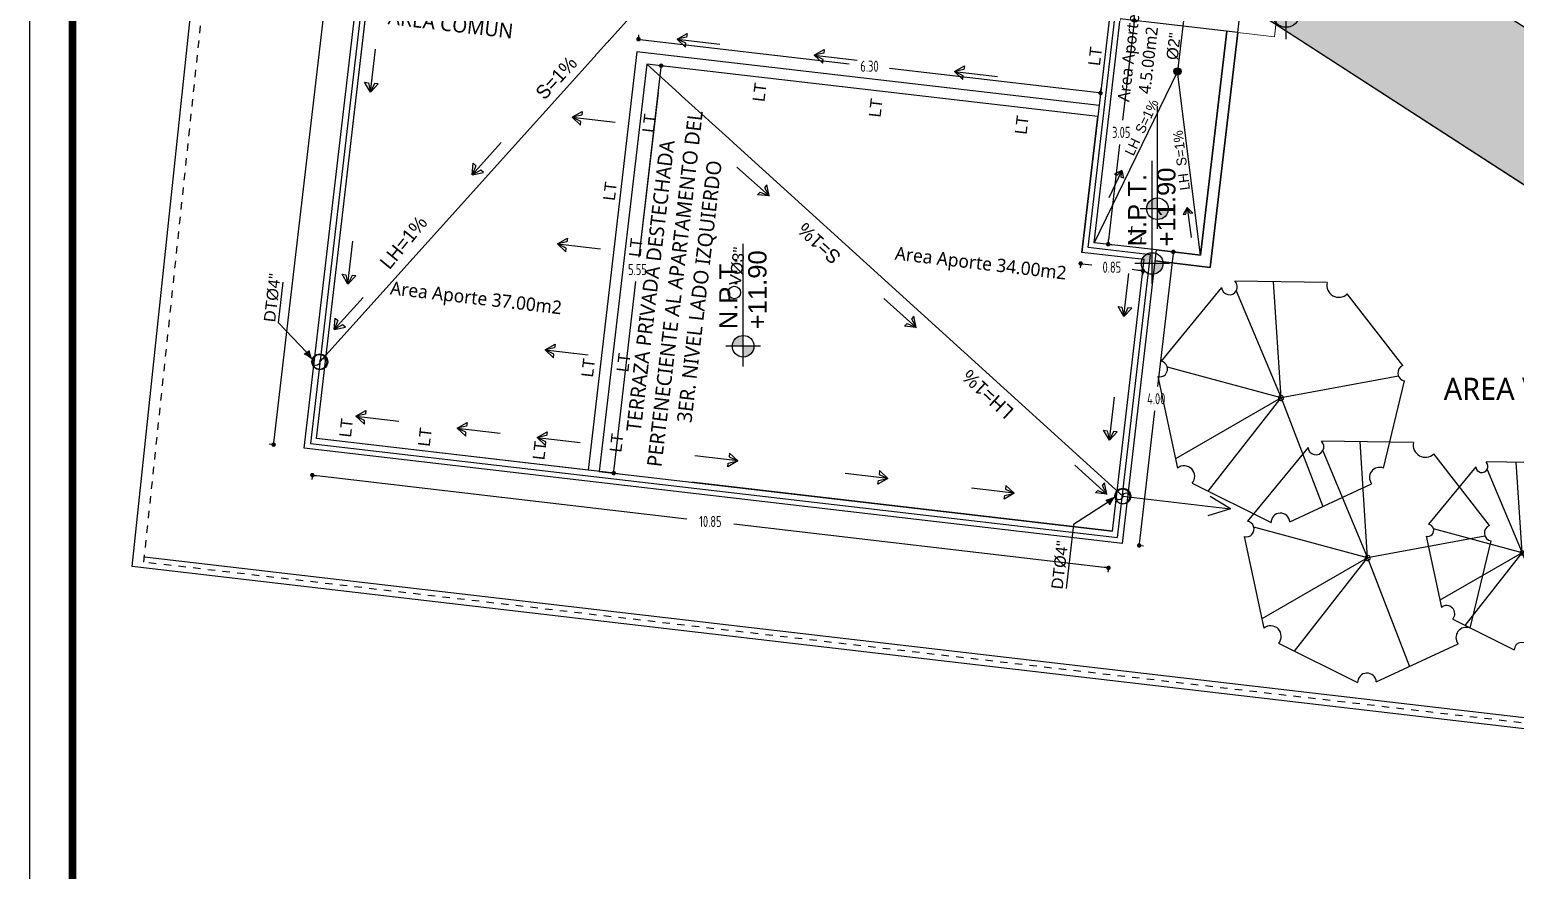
# Model space of a CAD drawing. Header units: feet. Extents: x 1019 to 2236, y -546 to 122.
# Drawn here: x 1054.27 to 1074.38, y -243.1 to -231.73 of the extents above; entities that cross this region are included whole.
import ezdxf

# ---------------------------------------------------------------- set-up
doc = ezdxf.new("R2010")
doc.units = ezdxf.units.FT
doc.header["$LTSCALE"] = 0.05
doc.header["$MEASUREMENT"] = 0
doc.linetypes.add('DASHDOT', pattern=[25.4, 12.7, -6.35, 0, -6.35])
for name, color, linetype, lineweight in [('A-GENM', 8, 'Continuous', 9), ('A-WALL', 7, 'Continuous', 25), ('arq-pisos', 251, 'Continuous', 5), ('MB', 8, 'Continuous', 20), ('None', 7, 'Continuous', 5)]:
    doc.layers.add(name, color=color, linetype=linetype, lineweight=lineweight)
for name, color, linetype in [('AGUASNEGRAS', 4, 'Continuous'), ('ANNDTTEXT', 2, 'Continuous'), ('DIM', 10, 'Continuous'), ('MARCO', 1, 'Continuous'), ('MVERDE', 3, 'Continuous'), ('PERT-VENT', 8, 'Continuous'), ('PISO', 8, 'Continuous'), ('SOLAR', 2, 'DASHDOT'), ('TEXTO', 2, 'Continuous'), ('TEXXT', 2, 'Continuous'), ('TXT', 2, 'Continuous')]:
    doc.layers.add(name, color=color, linetype=linetype)
doc.layers.add('PLANTS', color=7, linetype='Continuous', true_color=0x005716)
doc.styles.add('ads', font='trebuc.ttf', dxfattribs={"height": 0.14})
doc.styles.add('DAMIAN', font='arial.ttf', dxfattribs={"height": 0.12})
doc.styles.add('DIM', font='DIM.shx', dxfattribs={"width": 0.8, "height": 0.15})
doc.styles.add('ROMAND', font='arial.ttf')
doc.styles.get("Standard").update_dxf_attribs({"font": 'arial.ttf'})
doc.dimstyles.new('DIM', dxfattribs={"dimtxt": 0.15, "dimasz": 0.06, "dimexe": 0.06, "dimexo": 0.4, "dimgap": 0.09, "dimtad": 0, "dimtih": 1, "dimtoh": 1, "dimzin": 0, "dimdsep": 46, "dimtxsty": 'DIM', "dimblk": 'DOT', "dimcen": 0.06, "dimdle": 0.05, "dimclrd": 1, "dimclre": 1, "dimclrt": 7, "dimaunit": 1, "dimadec": 3, "dimazin": 0, "dimtfac": 1, "dimtofl": 0, "dimtmove": 1, "dimatfit": 1, "dimldrblk": 'CLOSEDBLANK', "dimfxl": 0.06, "dimtolj": 1, "dimtzin": 0, "dimarcsym": 0})

# ---------------------------------------------------------------- blocks, each defined once
blk = doc.blocks.new('ARBOL4')
at = {"layer": 'PLANTS'}
for p, q in [((-0.215225, 0.439234), (-0.445698, 0.173788)), ((-0.172006, 0.430212), (0, 0)), ((0.18998, 0.442934), (-0.157772, 0.457476)), ((0.465439, 0.126688), (0.258534, 0.409628)), ((0, 0), (0.381619, 0.241316)), ((-0.474293, 0.087687), (-0.409359, -0.263952)), ((0.392021, -0.274733), (0.48214, 0.055782)), ((0, 0), (-0.436626, -0.116299)), ((-0.37373, -0.251589), (0, 0)), ((0, 0), (-0.030926, -0.456175)), ((0.410256, -0.207857), (0, 0)), ((0, 0), (0.311329, -0.356352)), ((-0.375843, -0.309965), (-0.049034, -0.484529)), ((0.011921, -0.485418), (0.345337, -0.341692))]:
    blk.add_line(p, q, dxfattribs=at)
for centre, radius, start, end in [((-0.189074, 0.45647), 0.031319, 213.386078, 1.840691), ((0.228399, 0.434803), 0.03927, 168.050674, 320.127319), ((-0.47347, 0.135212), 0.047533, 269.007996, 54.248581), ((0.474388, 0.091377), 0.036427, 104.220505, 282.287354), ((0, 0), 0.01, 0, 180), ((0, 0), 0.01, 180, 0), ((-0.383672, -0.280455), 0.030531, 284.858551, 147.280869), ((0.371318, -0.310052), 0.04094, 59.622765, 230.608597), ((-0.018543, -0.484042), 0.030495, 357.413361, 180.915833)]:
    blk.add_arc(centre, radius, start, end, dxfattribs=at)
blk = doc.blocks.new('A$C7FF54E45')
at = {"layer": 'SOLAR', "linetype": 'Continuous', "ltscale": 0.15}
blk.add_lwpolyline([(66.124, 33.191), (34.853, 30.693), (7.642, 28.496), (3.32, 28.119), (3.338, 28.271), (7.63, 28.645), (34.841, 30.843), (66.26, 33.352), (68.078, 13.246), (60.53, 11.749), (47.102, 9.086), (34.373, 6.546), (24.073, 4.557), (22.007, 4.131), (9.481, 1.696), (-0.018, -0.156), (0, 0)], dxfattribs=at)
at = {"layer": 'SOLAR', "ltscale": 0.03}
blk.add_lwpolyline([(3.342, 28.196), (7.636, 28.57), (34.847, 30.768), (66.118, 33.265), (67.917, 13.367), (60.501, 11.896), (47.073, 9.233), (34.344, 6.693), (24.044, 4.704), (21.978, 4.278), (9.452, 1.843), (0, 0), (3.328, 28.184)], dxfattribs=at)
blk = doc.blocks.new('A$C04841795')
at = {"ltscale": 45}
h = blk.add_hatch(color=256, dxfattribs=at)
h.dxf.hatch_style = 1
h.paths.add_polyline_path([(0.179, 0.249), (0.179, 0.154), (0.274, 0.154, 0.414214)])
h.paths.add_polyline_path([(0.179, 0.154), (0.083, 0.154, 0.414214), (0.179, 0.058)])
at = {"layer": 'TXT', "ltscale": 45}
for p, q in [((0.179, 0), (0.179, 0.308)), ((0, 0.154), (1.087, 0.154))]:
    blk.add_line(p, q, dxfattribs=at)
blk.add_circle((0.179, 0.154), 0.0956, dxfattribs=at)
blk = doc.blocks.new('A$C206B62E9')
at = {"color": 2}
blk.add_circle((0.125, 0.125), 0.125, dxfattribs=at)
for centre, start, end in [((0.063, 0.129), 356.4536, 176.4536), ((0.187, 0.121), 176.4536, 356.4536)]:
    blk.add_arc(centre, 0.0625, start, end, dxfattribs=at)
blk = doc.blocks.new('DOT')
at = {"color": 0, "linetype": 'ByBlock'}
blk.add_line((-0.5, 0), (-1, 0), dxfattribs=at)
at = {"color": 0, "linetype": 'ByBlock', "const_width": 0.5}
blk.add_lwpolyline([(-0.25, 0, 1), (0.25, 0, 1)], format="xyb", close=True, dxfattribs=at)
blk = doc.blocks.new('*D145')
at = {"layer": 'Defpoints', "color": 0, "ltscale": 3, "transparency": 16777216}
for p in [(1059.892, -221.053), (1057.574, -237.344), (1057.989, -237.392)]:
    blk.add_point(p, dxfattribs=at)
at = {"layer": 'DIM', "color": 1, "lineweight": -2, "ltscale": 3, "transparency": 16777216}
for p, q in [((1059.495, -221.006), (1059.417, -220.997)), ((1059.47, -221.064), (1058.545, -229.009)), ((1057.581, -237.284), (1058.506, -229.339)), ((1057.592, -237.346), (1057.515, -237.337))]:
    blk.add_line(p, q, dxfattribs=at)
at = {"layer": 'DIM', "color": 1, "lineweight": -2, "ltscale": 3, "transparency": 16777216, "xscale": 0.06, "yscale": 0.06, "zscale": 0.06}
for p, rotation in [((1059.477, -221.004), 83.35701266036888), ((1057.574, -237.344), 263.3570126603689)]:
    blk.add_blockref('DOT', p, dxfattribs=dict(at, rotation=rotation))
at = {"layer": 'DIM', "color": 7, "ltscale": 3, "transparency": 16777216, "insert": (1058.526, -229.174), "char_height": 0.15, "attachment_point": 5, "style": 'DIM'}
blk.add_mtext('\\A1;16.45', dxfattribs=at)
blk = doc.blocks.new('_ClosedBlank')
at = {"layer": 'DIM', "color": 0, "lineweight": -2}
for p, q in [((-1, 0.17), (0, 0)), ((-1, 0.17), (-1, -0.17)), ((0, 0), (-1, -0.17))]:
    blk.add_line(p, q, dxfattribs=at)
blk = doc.blocks.new('_DOT')
at = {"color": 0, "linetype": 'ByBlock'}
blk.add_line((-0.5, 0), (-1, 0), dxfattribs=at)
at = {"color": 0, "linetype": 'ByBlock', "const_width": 0.5}
blk.add_lwpolyline([(-0.25, 0, 1), (0.25, 0, 1)], format="xyb", close=True, dxfattribs=at)
blk = doc.blocks.new('*D146')
at = {"layer": 'Defpoints', "color": 0, "ltscale": 3, "transparency": 16777216}
for p in [(1058.138, -237.409), (1068.915, -238.665), (1068.875, -239.011)]:
    blk.add_point(p, dxfattribs=at)
at = {"layer": 'DIM', "color": 1, "lineweight": -2, "ltscale": 3, "transparency": 16777216}
for p, q in [((1058.098, -237.756), (1058.091, -237.815)), ((1058.157, -237.763), (1063.168, -238.346)), ((1068.815, -239.004), (1063.805, -238.42)), ((1068.875, -239.011), (1068.868, -239.07))]:
    blk.add_line(p, q, dxfattribs=at)
at = {"layer": 'DIM', "color": 1, "lineweight": -2, "ltscale": 3, "transparency": 16777216, "xscale": 0.06, "yscale": 0.06, "zscale": 0.06}
for p, rotation in [((1058.098, -237.756), 173.3570126603687), ((1068.875, -239.011), 353.3570126603687)]:
    blk.add_blockref('DOT', p, dxfattribs=dict(at, rotation=rotation))
at = {"layer": 'DIM', "color": 7, "ltscale": 3, "transparency": 16777216, "insert": (1063.486, -238.383), "char_height": 0.15, "attachment_point": 5, "style": 'DIM'}
blk.add_mtext('\\A1;10.85', dxfattribs=at)
blk = doc.blocks.new('*D147')
at = {"layer": 'Defpoints', "color": 0, "ltscale": 3, "transparency": 16777216}
for p in [(1069.527, -234.709), (1069.064, -238.682), (1069.291, -238.708)]:
    blk.add_point(p, dxfattribs=at)
at = {"layer": 'DIM', "color": 1, "lineweight": -2, "ltscale": 3, "transparency": 16777216}
for p, q in [((1069.746, -234.795), (1069.541, -236.557)), ((1069.753, -234.735), (1069.813, -234.742)), ((1069.298, -238.649), (1069.503, -236.887)), ((1069.291, -238.708), (1069.35, -238.715))]:
    blk.add_line(p, q, dxfattribs=at)
at = {"layer": 'DIM', "color": 1, "lineweight": -2, "ltscale": 3, "transparency": 16777216, "xscale": 0.06, "yscale": 0.06, "zscale": 0.06}
for p, rotation in [((1069.753, -234.735), 83.35701266037222), ((1069.291, -238.708), 263.3570126603722)]:
    blk.add_blockref('DOT', p, dxfattribs=dict(at, rotation=rotation))
at = {"layer": 'DIM', "color": 7, "ltscale": 3, "transparency": 16777216, "insert": (1069.522, -236.722), "char_height": 0.15, "attachment_point": 5, "style": 'DIM'}
blk.add_mtext('\\A1;4.00', dxfattribs=at)
blk = doc.blocks.new('*D148')
at = {"layer": 'Defpoints', "color": 0, "ltscale": 3, "transparency": 16777216}
for p in [(1069.035, -231.581), (1068.682, -234.611), (1068.871, -234.632)]:
    blk.add_point(p, dxfattribs=at)
at = {"layer": 'DIM', "color": 1, "lineweight": -2, "ltscale": 3, "transparency": 16777216}
for p, q in [((1069.217, -231.663), (1069.067, -232.953)), ((1069.224, -231.603), (1069.284, -231.61)), ((1068.878, -234.573), (1069.028, -233.283)), ((1068.871, -234.632), (1068.931, -234.639))]:
    blk.add_line(p, q, dxfattribs=at)
at = {"layer": 'DIM', "color": 1, "lineweight": -2, "ltscale": 3, "transparency": 16777216, "xscale": 0.06, "yscale": 0.06, "zscale": 0.06}
for p, rotation in [((1069.224, -231.603), 83.35701266037208), ((1068.871, -234.632), 263.3570126603721)]:
    blk.add_blockref('DOT', p, dxfattribs=dict(at, rotation=rotation))
at = {"layer": 'DIM', "color": 7, "ltscale": 3, "transparency": 16777216, "insert": (1069.048, -233.118), "char_height": 0.15, "attachment_point": 5, "style": 'DIM'}
blk.add_mtext('\\A1;3.05', dxfattribs=at)
blk = doc.blocks.new('*D149')
at = {"layer": 'Defpoints', "color": 0, "ltscale": 3, "transparency": 16777216}
for p in [(1068.516, -234.742), (1069.36, -234.84), (1068.499, -234.893)]:
    blk.add_point(p, dxfattribs=at)
at = {"layer": 'DIM', "color": 1, "lineweight": -2, "ltscale": 3, "transparency": 16777216}
for p, q in [((1068.499, -234.893), (1068.492, -234.953)), ((1068.558, -234.9), (1068.648, -234.911)), ((1069.283, -234.985), (1069.194, -234.974)), ((1069.343, -234.992), (1069.336, -235.051))]:
    blk.add_line(p, q, dxfattribs=at)
at = {"layer": 'DIM', "color": 1, "lineweight": -2, "ltscale": 3, "transparency": 16777216, "xscale": 0.06, "yscale": 0.06, "zscale": 0.06}
for p, rotation in [((1068.499, -234.893), 173.3570126603772), ((1069.343, -234.992), 353.3570126603772)]:
    blk.add_blockref('DOT', p, dxfattribs=dict(at, rotation=rotation))
at = {"layer": 'DIM', "color": 7, "ltscale": 3, "transparency": 16777216, "insert": (1068.921, -234.943), "char_height": 0.15, "attachment_point": 5, "style": 'DIM'}
blk.add_mtext('\\A1;0.85', dxfattribs=at)
blk = doc.blocks.new('*D150')
at = {"layer": 'Defpoints', "color": 0, "ltscale": 3, "transparency": 16777216}
for p in [(1062.492, -232.027), (1068.768, -232.586), (1068.748, -232.756)]:
    blk.add_point(p, dxfattribs=at)
at = {"layer": 'DIM', "color": 1, "lineweight": -2, "ltscale": 3, "transparency": 16777216}
for p, q in [((1062.512, -231.857), (1062.519, -231.798)), ((1062.572, -231.864), (1065.367, -232.19)), ((1068.708, -232.579), (1065.913, -232.253)), ((1068.768, -232.586), (1068.775, -232.526))]:
    blk.add_line(p, q, dxfattribs=at)
at = {"layer": 'DIM', "color": 1, "lineweight": -2, "ltscale": 3, "transparency": 16777216, "xscale": 0.06, "yscale": 0.06, "zscale": 0.06}
for p, rotation in [((1062.512, -231.857), 173.3570126603785), ((1068.768, -232.586), 353.3570126603785)]:
    blk.add_blockref('DOT', p, dxfattribs=dict(at, rotation=rotation))
at = {"layer": 'DIM', "color": 7, "ltscale": 3, "transparency": 16777216, "insert": (1065.64, -232.222), "char_height": 0.15, "attachment_point": 5, "style": 'DIM'}
blk.add_mtext('\\A1;6.30', dxfattribs=at)
blk = doc.blocks.new('*D151')
at = {"layer": 'Defpoints', "color": 0, "ltscale": 3, "transparency": 16777216}
for p in [(1062.624, -232.193), (1061.982, -237.706), (1062.178, -237.729)]:
    blk.add_point(p, dxfattribs=at)
at = {"layer": 'DIM', "color": 1, "lineweight": -2, "ltscale": 3, "transparency": 16777216}
for p, q in [((1062.813, -232.276), (1062.518, -234.808)), ((1062.82, -232.216), (1062.879, -232.223)), ((1062.185, -237.669), (1062.479, -235.138)), ((1062.178, -237.729), (1062.237, -237.736))]:
    blk.add_line(p, q, dxfattribs=at)
at = {"layer": 'DIM', "color": 1, "lineweight": -2, "ltscale": 3, "transparency": 16777216, "xscale": 0.06, "yscale": 0.06, "zscale": 0.06}
for p, rotation in [((1062.82, -232.216), 83.3570126603828), ((1062.178, -237.729), 263.3570126603828)]:
    blk.add_blockref('DOT', p, dxfattribs=dict(at, rotation=rotation))
at = {"layer": 'DIM', "color": 7, "ltscale": 3, "transparency": 16777216, "insert": (1062.499, -234.973), "char_height": 0.15, "attachment_point": 5, "style": 'DIM'}
blk.add_mtext('\\A1;5.55', dxfattribs=at)

msp = doc.modelspace()

# ---------------------------------------------------------------- hatches: boundary and pattern name
at = {"layer": 'arq-pisos'}
h = msp.add_hatch(dxfattribs=at)
h.set_pattern_fill('AR-HBONE', color=256, scale=0.06, angle=90)
h.set_pattern_definition([(135, (856.79267, 77.64975), (-0.33941125, 5e-17), [0.72, -0.24]), (225, (856.62297, 77.81946), (-0.33941125, 5e-17), [0.72, -0.24])])
edge = h.paths.add_edge_path()
edge.add_line((1080.467, -237.046), (1087.644, -237.036))
edge.add_line((1087.644, -237.036), (1087.644, -237.035))
edge.add_line((1087.644, -237.035), (1096.14, -237.024))
edge.add_line((1096.14, -237.024), (1096.327, -238.168))
edge.add_arc((1097.314, -238.007), 1, 189.2909, 252.057)
edge.add_line((1097.006, -238.958), (1116.044, -245.123))
edge.add_line((1116.044, -245.123), (1116.352, -244.171))
edge.add_line((1116.352, -244.171), (1097.89, -238.193))
edge.add_line((1097.89, -238.193), (1102.974, -222.496))
edge.add_line((1102.974, -222.496), (1107.543, -223.975))
edge.add_line((1107.543, -223.975), (1109.073, -219.215))
edge.add_line((1109.073, -219.215), (1108.705, -219.096))
edge.add_line((1108.705, -219.096), (1108.219, -219.094))
edge.add_line((1108.219, -219.094), (1106.986, -222.901))
edge.add_line((1106.986, -222.901), (1102.289, -221.381))
edge.add_line((1102.289, -221.381), (1097.934, -234.83))
edge.add_arc((1096.983, -234.522), 1, 270.0737, 342.057, ccw=False)
edge.add_line((1096.984, -235.522), (1087.178, -235.534))
edge.add_line((1087.178, -235.534), (1087.178, -232.365))
edge.add_line((1087.178, -232.365), (1085.174, -232.367))
edge.add_line((1085.174, -232.367), (1085.178, -235.538))
edge.add_line((1085.178, -235.538), (1080.465, -235.544))
edge.add_line((1080.465, -235.544), (1070.904, -229.366))
edge.add_line((1070.904, -229.366), (1070.673, -231.353))
edge.add_line((1070.673, -231.353), (1079.234, -236.885))
edge.add_arc((1079.777, -236.045), 1, 237.1316, 270.0737)
edge.add_line((1079.778, -237.045), (1080.467, -237.046))
at = {"layer": 'TEXTO'}
h = msp.add_hatch(color=2, dxfattribs=at)
h.dxf.hatch_style = 1
edge = h.paths.add_edge_path()
edge.add_arc((1069.81, -232.293), 0.0488, 83.3294, 443.3294)
for points in [[(1058.098, -236.194), (1058.061, -236.07), (1057.989, -236.12)], [(1058.098, -236.194), (1058.061, -236.07), (1057.989, -236.12)], [(1068.965, -238.045), (1068.9, -238.156), (1068.841, -238.091)], [(1068.965, -238.045), (1068.9, -238.156), (1068.841, -238.091)]]:
    msp.add_hatch(color=2, dxfattribs=at).paths.add_polyline_path(points)

# ---------------------------------------------------------------- linework, layer by layer
at = {"layer": 'A-GENM', "extrusion": (-2.7468e-13, -2.35184e-12, -1)}
for q in [(1071.468, -228.844), (1070.625, -231.766)]:
    msp.add_line((1071.121, -231.824), q, dxfattribs=at)
at = {"layer": 'A-GENM', "extrusion": (7.74729e-15, 7.31823e-14, -1)}
msp.add_line((1070.673, -231.353), (1079.234, -236.885), dxfattribs=at)
at = {"layer": 'A-WALL'}
for p, q in [((1070.625, -231.766), (1070.972, -228.786)), ((1070.625, -231.766), (1064.268, -231.026)), ((1069.527, -234.709), (1068.682, -234.611)), ((1069.36, -234.84), (1068.516, -234.742))]:
    msp.add_line(p, q, dxfattribs=at)
at = {"layer": 'ANNDTTEXT', "ltscale": 0.5}
for p, q in [((1063.035, -231.856), (1063.17, -231.778)), ((1063.162, -231.828), (1063.035, -231.856)), ((1063.035, -231.856), (1063.616, -231.924)), ((1063.035, -231.856), (1063.148, -231.963)), ((1063.152, -231.913), (1063.035, -231.856)), ((1063.17, -231.778), (1063.162, -231.828)), ((1063.148, -231.963), (1063.152, -231.913)), ((1064.893, -232.074), (1065.028, -231.996)), ((1065.021, -232.045), (1064.893, -232.074)), ((1064.893, -232.074), (1065.475, -232.141)), ((1064.893, -232.074), (1065.007, -232.181)), ((1065.011, -232.13), (1064.893, -232.074)), ((1065.028, -231.996), (1065.021, -232.045)), ((1065.007, -232.181), (1065.011, -232.13)), ((1066.791, -232.295), (1066.925, -232.218)), ((1066.918, -232.267), (1066.791, -232.295)), ((1066.925, -232.218), (1066.918, -232.267)), ((1058.884, -232.575), (1058.806, -232.44)), ((1058.806, -232.44), (1058.856, -232.448)), ((1058.856, -232.448), (1058.884, -232.575)), ((1058.941, -232.458), (1058.884, -232.575)), ((1058.884, -232.575), (1058.991, -232.462)), ((1058.991, -232.462), (1058.941, -232.458)), ((1066.791, -232.295), (1067.372, -232.363)), ((1066.791, -232.295), (1066.904, -232.402)), ((1066.908, -232.352), (1066.791, -232.295)), ((1066.904, -232.402), (1066.908, -232.352)), ((1061.617, -232.912), (1061.752, -232.834)), ((1061.752, -232.834), (1061.744, -232.884)), ((1061.744, -232.884), (1061.617, -232.912)), ((1061.617, -232.912), (1061.73, -233.019)), ((1061.734, -232.969), (1061.617, -232.912)), ((1061.73, -233.019), (1061.734, -232.969)), ((1060.262, -233.691), (1060.654, -233.256)), ((1060.262, -233.691), (1060.277, -233.535)), ((1060.313, -233.57), (1060.262, -233.691)), ((1060.377, -233.628), (1060.262, -233.691)), ((1060.262, -233.691), (1060.415, -233.66)), ((1060.277, -233.535), (1060.313, -233.57)), ((1060.415, -233.66), (1060.377, -233.628)), ((1069.056, -233.633), (1068.879, -234.002)), ((1069.056, -233.633), (1068.959, -233.683)), ((1068.959, -233.683), (1068.992, -233.697)), ((1068.992, -233.697), (1069.056, -233.633)), ((1069.046, -233.723), (1069.056, -233.633)), ((1069.056, -233.633), (1069.077, -233.74)), ((1064.251, -233.826), (1064.218, -233.865)), ((1064.218, -233.865), (1064.281, -233.979)), ((1064.281, -233.979), (1064.251, -233.826)), ((1069.077, -233.74), (1069.046, -233.723)), ((1064.126, -233.965), (1064.161, -233.928)), ((1064.281, -233.979), (1064.126, -233.965)), ((1064.161, -233.928), (1064.281, -233.979)), ((1069.94, -234.134), (1069.887, -234.23)), ((1069.887, -234.23), (1069.921, -234.224)), ((1069.921, -234.224), (1069.94, -234.134)), ((1069.94, -234.134), (1069.994, -234.54)), ((1069.94, -234.134), (1070.016, -234.212)), ((1069.981, -234.216), (1069.94, -234.134)), ((1070.016, -234.212), (1069.981, -234.216)), ((1058.58, -235.172), (1058.648, -234.591)), ((1061.416, -234.627), (1061.551, -234.549)), ((1061.544, -234.599), (1061.416, -234.627)), ((1061.416, -234.627), (1061.997, -234.695)), ((1061.416, -234.627), (1061.53, -234.734)), ((1061.534, -234.684), (1061.416, -234.627)), ((1061.53, -234.734), (1061.534, -234.684)), ((1061.551, -234.549), (1061.544, -234.599)), ((1058.58, -235.172), (1058.502, -235.037)), ((1058.502, -235.037), (1058.552, -235.045)), ((1058.552, -235.045), (1058.58, -235.172)), ((1058.637, -235.055), (1058.58, -235.172)), ((1058.58, -235.172), (1058.687, -235.059)), ((1058.687, -235.059), (1058.637, -235.055)), ((1069.082, -235.61), (1069.151, -235.028)), ((1058.393, -235.786), (1058.785, -235.351)), ((1066.27, -235.757), (1065.835, -235.366)), ((1069.082, -235.61), (1069.005, -235.475)), ((1069.005, -235.475), (1069.054, -235.482)), ((1069.054, -235.482), (1069.082, -235.61)), ((1069.139, -235.492), (1069.082, -235.61)), ((1069.19, -235.496), (1069.139, -235.492)), ((1058.393, -235.786), (1058.408, -235.63)), ((1058.444, -235.665), (1058.393, -235.786)), ((1058.408, -235.63), (1058.444, -235.665)), ((1066.24, -235.604), (1066.207, -235.642)), ((1066.207, -235.642), (1066.27, -235.757)), ((1066.27, -235.757), (1066.24, -235.604)), ((1069.082, -235.61), (1069.19, -235.496)), ((1058.508, -235.723), (1058.393, -235.786)), ((1058.393, -235.786), (1058.546, -235.755)), ((1058.546, -235.755), (1058.508, -235.723)), ((1066.115, -235.742), (1066.15, -235.706)), ((1066.27, -235.757), (1066.115, -235.742)), ((1066.15, -235.706), (1066.27, -235.757)), ((1061.249, -236.061), (1061.383, -235.983)), ((1061.376, -236.033), (1061.249, -236.061)), ((1061.249, -236.061), (1061.83, -236.129)), ((1061.249, -236.061), (1061.362, -236.168)), ((1061.366, -236.118), (1061.249, -236.061)), ((1061.383, -235.983), (1061.376, -236.033)), ((1061.362, -236.168), (1061.366, -236.118)), ((1058.688, -236.96), (1058.823, -236.882)), ((1058.823, -236.882), (1058.816, -236.932)), ((1068.887, -237.284), (1068.955, -236.703)), ((1058.816, -236.932), (1058.688, -236.96)), ((1058.688, -236.96), (1059.27, -237.028)), ((1058.688, -236.96), (1058.802, -237.067)), ((1058.806, -237.017), (1058.688, -236.96)), ((1058.802, -237.067), (1058.806, -237.017)), ((1060.06, -237.121), (1060.195, -237.042)), ((1060.187, -237.092), (1060.06, -237.121)), ((1060.195, -237.042), (1060.187, -237.092)), ((1060.06, -237.121), (1060.641, -237.188)), ((1060.06, -237.121), (1060.174, -237.227)), ((1060.178, -237.177), (1060.06, -237.121)), ((1060.174, -237.227), (1060.178, -237.177)), ((1061.14, -237.247), (1061.275, -237.169)), ((1061.268, -237.219), (1061.14, -237.247)), ((1061.14, -237.247), (1061.722, -237.315)), ((1061.14, -237.247), (1061.254, -237.354)), ((1061.258, -237.304), (1061.14, -237.247)), ((1061.254, -237.354), (1061.258, -237.304)), ((1061.275, -237.169), (1061.268, -237.219)), ((1068.887, -237.284), (1068.809, -237.149)), ((1068.809, -237.149), (1068.859, -237.156)), ((1068.859, -237.156), (1068.887, -237.284)), ((1068.943, -237.166), (1068.887, -237.284)), ((1068.887, -237.284), (1068.994, -237.171)), ((1068.994, -237.171), (1068.943, -237.166)), ((1065.777, -237.695), (1065.773, -237.746)), ((1065.89, -237.802), (1065.777, -237.695)), ((1068.853, -238.012), (1068.418, -237.621)), ((1065.89, -237.802), (1065.309, -237.734)), ((1065.89, -237.802), (1065.755, -237.88)), ((1065.755, -237.88), (1065.763, -237.83)), ((1065.763, -237.83), (1065.89, -237.802)), ((1065.773, -237.746), (1065.89, -237.802)), ((1067.486, -237.895), (1067.482, -237.945)), ((1067.6, -238.002), (1067.486, -237.895)), ((1068.823, -237.859), (1068.79, -237.898)), ((1068.79, -237.898), (1068.853, -238.012)), ((1068.853, -238.012), (1068.823, -237.859)), ((1067.6, -238.002), (1067.019, -237.934)), ((1067.6, -238.002), (1067.465, -238.08)), ((1067.465, -238.08), (1067.472, -238.03)), ((1067.472, -238.03), (1067.6, -238.002)), ((1067.482, -237.945), (1067.6, -238.002)), ((1068.698, -237.998), (1068.733, -237.962)), ((1068.853, -238.012), (1068.698, -237.998)), ((1068.733, -237.962), (1068.853, -238.012))]:
    msp.add_line(p, q, dxfattribs=at)
for centre in [(1058.199, -236.222), (1058.199, -236.222), (1069.069, -238.04), (1069.069, -238.04)]:
    msp.add_circle(centre, 0.107, dxfattribs=at)
at = {"layer": 'DIM'}
msp.add_lwpolyline([(1097.934, -234.83, -0.324839), (1096.984, -235.522), (1087.178, -235.534), (1087.178, -232.365), (1085.174, -232.367), (1085.178, -235.538), (1080.465, -235.544), (1070.904, -229.366), (1070.673, -231.353), (1079.234, -236.885, 0.144735), (1079.778, -237.045), (1080.467, -237.046), (1080.472, -240.746), (1087.649, -240.736), (1087.644, -237.035), (1096.14, -237.024), (1096.327, -238.168, 0.280928), (1097.006, -238.958), (1116.044, -245.123)], format="xyb", dxfattribs=at)
at = {"layer": 'MARCO'}
msp.add_lwpolyline([(1054.272, -205.837), (1140.276, -205.837), (1140.276, -261.84), (1054.272, -261.84)], close=True, dxfattribs=at)
at = {"layer": 'MARCO', "const_width": 0.1}
msp.add_lwpolyline([(1130.712, -206.416), (1054.851, -206.416), (1054.851, -261.261), (1130.712, -261.261)], close=True, dxfattribs=at)
at = {"layer": 'MB', "lineweight": 35}
for p, q in [((1070.476, -231.749), (1070.123, -234.778)), ((1070.625, -231.766), (1070.254, -234.945)), ((1070.254, -234.945), (1069.509, -234.858)), ((1070.123, -234.778), (1069.527, -234.709))]:
    msp.add_line(p, q, dxfattribs=at)
at = {"layer": 'MVERDE'}
for p, q in [((1068.887, -231.564), (1068.516, -234.742)), ((1068.682, -234.611), (1069.035, -231.581)), ((1068.748, -232.756), (1062.492, -232.027)), ((1068.73, -232.905), (1062.624, -232.193)), ((1069.527, -234.709), (1068.682, -234.611)), ((1069.36, -234.84), (1068.516, -234.742)), ((1068.932, -238.516), (1069.36, -234.84)), ((1069.064, -238.682), (1069.527, -234.709)), ((1068.932, -238.516), (1058.155, -237.26)), ((1069.064, -238.682), (1057.989, -237.392))]:
    msp.add_line(p, q, dxfattribs=at)
at = {"layer": 'TEXTO', "color": 2}
for p, q in [((1069.89, -231.603), (1069.81, -232.293)), ((1069.81, -232.293), (1068.682, -234.611)), ((1070.123, -234.778), (1069.81, -232.293)), ((1057.638, -235.694), (1057.702, -235.146)), ((1057.638, -235.694), (1057.702, -235.146)), ((1058.024, -236.095), (1057.638, -235.694)), ((1058.024, -236.095), (1057.638, -235.694)), ((1057.989, -236.12), (1058.061, -236.07)), ((1057.989, -236.12), (1058.061, -236.07)), ((1068.841, -238.091), (1068.9, -238.156)), ((1068.841, -238.091), (1068.9, -238.156)), ((1069.069, -238.04), (1070.527, -238.211)), ((1068.87, -238.124), (1068.402, -238.425)), ((1068.87, -238.124), (1068.402, -238.425)), ((1068.402, -238.425), (1068.301, -239.29)), ((1068.402, -238.425), (1068.301, -239.29))]:
    msp.add_line(p, q, dxfattribs=at)
for points in [[(1070.527, -238.211), (1070.252, -238.046)], [(1070.527, -238.211), (1070.222, -238.308)]]:
    msp.add_lwpolyline(points, dxfattribs=at)
msp.add_circle((1069.81, -232.293), 0.0488, dxfattribs=at)

# ---------------------------------------------------------------- block references
at = {"ltscale": 45, "rotation": 90}
for p, xscale, yscale, zscale in [((1071.574, -231.856), 1.911, 1.911, 1.911), ((1071.574, -231.856), 1.911, 1.911, 1.911), ((1069.774, -234.425), 1.5288, 1.5288, 1.5288), ((1069.702, -235.166), 1.5288, 1.5288, 1.5288), ((1064.166, -236.286), 1.5288, 1.5288, 1.5288), ((1064.166, -236.286), 1.5288, 1.5288, 1.5288)]:
    msp.add_blockref('A$C04841795', p, dxfattribs=dict(at, xscale=xscale, yscale=yscale, zscale=zscale))
at = {"layer": 'None', "lineweight": 15, "rotation": 258.7903459937169}
for p, xscale, yscale, zscale in [((1071.212, -236.712), 3.487943930335798, 3.487943930335798, 3.487943930335798), ((1072.383, -238.877), 3.487943930335798, 3.487943930335798, 3.487943930335798), ((1074.474, -238.807), 2.714450404586388, 2.714450404586388, 2.714450404586388)]:
    msp.add_blockref('ARBOL4', p, dxfattribs=dict(at, xscale=xscale, yscale=yscale, zscale=zscale))
at = {"layer": 'PISO', "rotation": 168.7903459937098}
msp.add_blockref('A$C7FF54E45', (1127.14, -219.158), dxfattribs=at)
at = {"layer": 'TEXTO', "color": 2, "xscale": -0.7874921249995168, "yscale": 0.7874921249995168, "zscale": 0.7874921249995168, "rotation": 353.329375117482}
for p in [(1058.285, -236.334), (1058.285, -236.334), (1069.155, -238.153), (1069.155, -238.153)]:
    msp.add_blockref('A$C206B62E9', p, dxfattribs=at)

# ---------------------------------------------------------------- texts
at = {"layer": 'PERT-VENT', "color": 2, "char_height": 0.162, "attachment_point": 4, "rotation": 83.3294}
for insert in [(1068.679, -232.214), (1064.137, -232.701), (1065.709, -232.912), (1067.686, -233.143), (1069.236, -234.641), (1061.816, -236.429), (1058.54, -237.242), (1059.606, -237.366), (1061.158, -237.548)]:
    msp.add_mtext('\\fSchadow Lt BT|b0|i0|c0|p18;LT', dxfattribs=dict(at, insert=insert))
at = {"layer": 'TEXXT', "char_height": 0.156, "width": 3.7752, "rotation": 83.3294, "style": 'DAMIAN'}
for s, insert, attachment_point in [(' %%C2"', (1069.86, -231.78), 9), (' DT%%C4"', (1057.592, -235.753), 7), (' DT%%C4"', (1057.592, -235.753), 7), (' DT%%C4"', (1068.336, -238.654), 9)]:
    msp.add_mtext(s, dxfattribs=dict(at, insert=insert, attachment_point=attachment_point))
at = {"layer": 'TXT', "ltscale": 45, "style": 'ROMAND'}
for s, p in [('+11.90', (1069.782, -234.662)), ('N.P.T.', (1069.388, -234.662)), ('N.P.T.', (1063.853, -235.782)), ('+11.90', (1064.246, -235.782))]:
    msp.add_text(s, height=0.2477, rotation=90, dxfattribs=at).set_placement(p)
at = {"layer": 'TXT', "attachment_point": 2, "style": 'ads'}
for s, insert, char_height, rotation in [('Area Aporte \\P4.5.00m2', (1069.065, -232.101), 0.162, 83.3294), ('Area Aporte 34.00m2', (1067.157, -234.797), 0.18, 353.3294), ('Area Aporte 37.00m2', (1060.325, -235.267), 0.18, 353.3294)]:
    msp.add_mtext_dynamic_manual_height_columns(s, width=2.28587, gutter_width=12.5, heights=[0], dxfattribs=dict(at, insert=insert, char_height=char_height, rotation=rotation))
at = {"layer": 'TXT', "style": 'ads'}
for s, insert, char_height, width, attachment_point, rotation in [('{\\fSchadow Lt BT|b0|i0|c0|p18;LH  S=1%}', (1069.388, -233.079), 0.13434, 2.57941, 8, 64.7347), ('{\\fSchadow Lt BT|b0|i0|c0|p18;LH  S=1%}', (1069.795, -233.505), 0.13434, 2.57941, 2, 97.2554), ('{\\fSchadow Lt BT|b0|i0|c0|p18;LH=1%}', (1059.406, -234.667), 0.1872, 3.59424, 8, 50.5503), ('{\\fSchadow Lt BT|b0|i0|c0|p18;S=1%}', (1065.024, -234.55), 0.1872, 3.59424, 8, 137.1664), ('{\\fSchadow Lt BT|b0|i0|c0|p18;LH=1%}', (1067.305, -236.591), 0.1872, 3.59424, 8, 137.1664), ('AREA VERDE', (1074.543, -236.438), 0.3, 2.688, 2, 0.0185)]:
    msp.add_mtext(s, dxfattribs=dict(at, insert=insert, char_height=char_height, width=width, attachment_point=attachment_point, rotation=rotation))

# ---------------------------------------------------------------- dimensions: what is measured, and where the dimension line sits
at = {"layer": 'DIM', "ltscale": 3}
for p1, p2, distance, picture, middle in [((1069.035, -231.581), (1068.682, -234.611), 0.19, '*D148', (1069.048, -233.118)), ((1069.36, -234.84), (1068.516, -234.742), 0.152, '*D149', (1068.921, -234.943)), ((1069.527, -234.709), (1069.064, -238.682), 0.228, '*D147', (1069.522, -236.722))]:
    dim = msp.add_aligned_dim(p1=p1, p2=p2, distance=distance, dimstyle='DIM', override={"dimfxl": 0.2, "dimfxlon": 1}, dxfattribs=at)
    dim.commit()
    dim.dimension.update_dxf_attribs({"geometry": picture, "text_midpoint": middle})

# ---------------------------------------------------------------- next in the draw order: texts
at = {"layer": 'TXT', "insert": (1059.983, -231.553), "char_height": 0.2, "width": 4.10142, "attachment_point": 2, "rotation": 353.357, "style": 'ads', "bg_fill": 2}
msp.add_mtext('AREA COMUN', dxfattribs=at)

# ---------------------------------------------------------------- next in the draw order: linework, layer by layer
at = {"layer": 'ANNDTTEXT', "ltscale": 0.5}
msp.add_line((1058.884, -232.575), (1058.952, -231.994), dxfattribs=at)
at = {"layer": 'MVERDE'}
for p, q in [((1057.989, -237.392), (1059.892, -221.053)), ((1058.155, -237.26), (1060.024, -221.219))]:
    msp.add_line(p, q, dxfattribs=at)
at = {"layer": 'MVERDE', "extrusion": (2.73153e-13, 2.35202e-12, -1)}
for p, q in [((1062.492, -232.027), (1061.833, -237.689)), ((1062.624, -232.193), (1061.982, -237.706))]:
    msp.add_line(p, q, dxfattribs=at)

# ---------------------------------------------------------------- next in the draw order: texts
at = {"layer": 'TXT', "insert": (1061.471, -232.445), "char_height": 0.1872, "width": 3.59424, "attachment_point": 8, "rotation": 47.1105, "style": 'ads'}
msp.add_mtext('{\\fSchadow Lt BT|b0|i0|c0|p18;S=1%}', dxfattribs=at)

# ---------------------------------------------------------------- next in the draw order: dimensions: what is measured, and where the dimension line sits
at = {"layer": 'DIM', "ltscale": 3}
dim = msp.add_aligned_dim(p1=(1059.892, -221.053), p2=(1057.989, -237.392), distance=-0.418, dimstyle='DIM', override={"dimfxl": 0.2, "dimfxlon": 1}, dxfattribs=at)
dim.commit()
dim.dimension.update_dxf_attribs({"geometry": '*D145', "text_midpoint": (1058.526, -229.174)})

# ---------------------------------------------------------------- next in the draw order: texts
at = {"layer": 'TXT', "insert": (1062.575, -235.183), "char_height": 0.2, "width": 5.01894, "attachment_point": 2, "rotation": 83.357, "style": 'ads', "bg_fill": 2}
msp.add_mtext('TERRAZA PRIVADA DESTECHADA\\PPERTENECIENTE AL APARTAMENTO DEL \\P3ER. NIVEL LADO IZQUIERDO', dxfattribs=at)

# ---------------------------------------------------------------- next in the draw order: linework, layer by layer
at = {"layer": 'AGUASNEGRAS', "ltscale": 3}
msp.add_circle((1063.81, -235.285), 0.0843, dxfattribs=at)
at = {"layer": 'ANNDTTEXT', "ltscale": 0.5}
for p, q in [((1061.617, -232.912), (1062.198, -232.98)), ((1064.281, -233.979), (1063.846, -233.588)), ((1063.857, -237.565), (1063.276, -237.496)), ((1063.743, -237.458), (1063.739, -237.508)), ((1063.857, -237.565), (1063.743, -237.458)), ((1063.857, -237.565), (1063.722, -237.642)), ((1063.722, -237.642), (1063.729, -237.593)), ((1063.729, -237.593), (1063.857, -237.565)), ((1063.739, -237.508), (1063.857, -237.565))]:
    msp.add_line(p, q, dxfattribs=at)
at = {"layer": 'DIM', "ltscale": 3}
msp.add_lwpolyline([(1069.308, -228.592), (1069.67, -225.488), (1070.514, -225.587), (1070.959, -221.763), (1063.859, -220.936), (1063.784, -221.581), (1059.958, -221.136), (1058.072, -237.326), (1068.998, -238.599), (1069.444, -234.775), (1068.6, -234.676), (1068.961, -231.572)], dxfattribs=at)
for points in [[(1068.887, -231.564), (1068.748, -232.756), (1062.492, -232.027), (1061.833, -237.689), (1058.155, -237.26), (1060.024, -221.219), (1063.701, -221.647), (1062.961, -228.004), (1064.597, -228.195), (1064.268, -231.026), (1068.887, -231.564)], [(1068.73, -232.905), (1062.624, -232.193), (1061.982, -237.706), (1068.932, -238.516), (1069.36, -234.84), (1068.516, -234.742)]]:
    msp.add_lwpolyline(points, close=True, dxfattribs=at)
at = {"layer": 'TEXTO', "color": 2}
for p, q in [((1063.685, -230.127), (1058.199, -236.222)), ((1062.624, -232.193), (1069.069, -238.04))]:
    msp.add_line(p, q, dxfattribs=at)

# ---------------------------------------------------------------- next in the draw order: texts
at = {"layer": 'PERT-VENT', "color": 2, "char_height": 0.162, "attachment_point": 4, "rotation": 83.3294}
for insert in [(1062.642, -233.119), (1062.112, -234.039), (1062.461, -234.801), (1062.295, -236.359), (1062.2, -237.444)]:
    msp.add_mtext('\\fSchadow Lt BT|b0|i0|c0|p18;LT', dxfattribs=dict(at, insert=insert))
at = {"layer": 'TEXXT', "insert": (1063.799, -234.662), "char_height": 0.1584, "width": 4.18176, "attachment_point": 3, "rotation": 83.3294, "style": 'DAMIAN'}
msp.add_mtext('{\\fArial|b0|i0|c238|p34;V%%C}3{\\fArial|b0|i0|c238|p34;"}', dxfattribs=at)

# ---------------------------------------------------------------- next in the draw order: dimensions: what is measured, and where the dimension line sits
at = {"layer": 'DIM', "ltscale": 3}
for p1, p2, distance, picture, middle in [((1062.492, -232.027), (1068.748, -232.756), 0.171, '*D150', (1065.64, -232.222)), ((1062.624, -232.193), (1061.982, -237.706), 0.197, '*D151', (1062.499, -234.973)), ((1058.138, -237.409), (1068.915, -238.665), -0.348, '*D146', (1063.486, -238.383))]:
    dim = msp.add_aligned_dim(p1=p1, p2=p2, distance=distance, dimstyle='DIM', override={"dimfxl": 0.2, "dimfxlon": 1}, dxfattribs=at)
    dim.commit()
    dim.dimension.update_dxf_attribs({"geometry": picture, "text_midpoint": middle})

doc.saveas('drawing.dxf')
